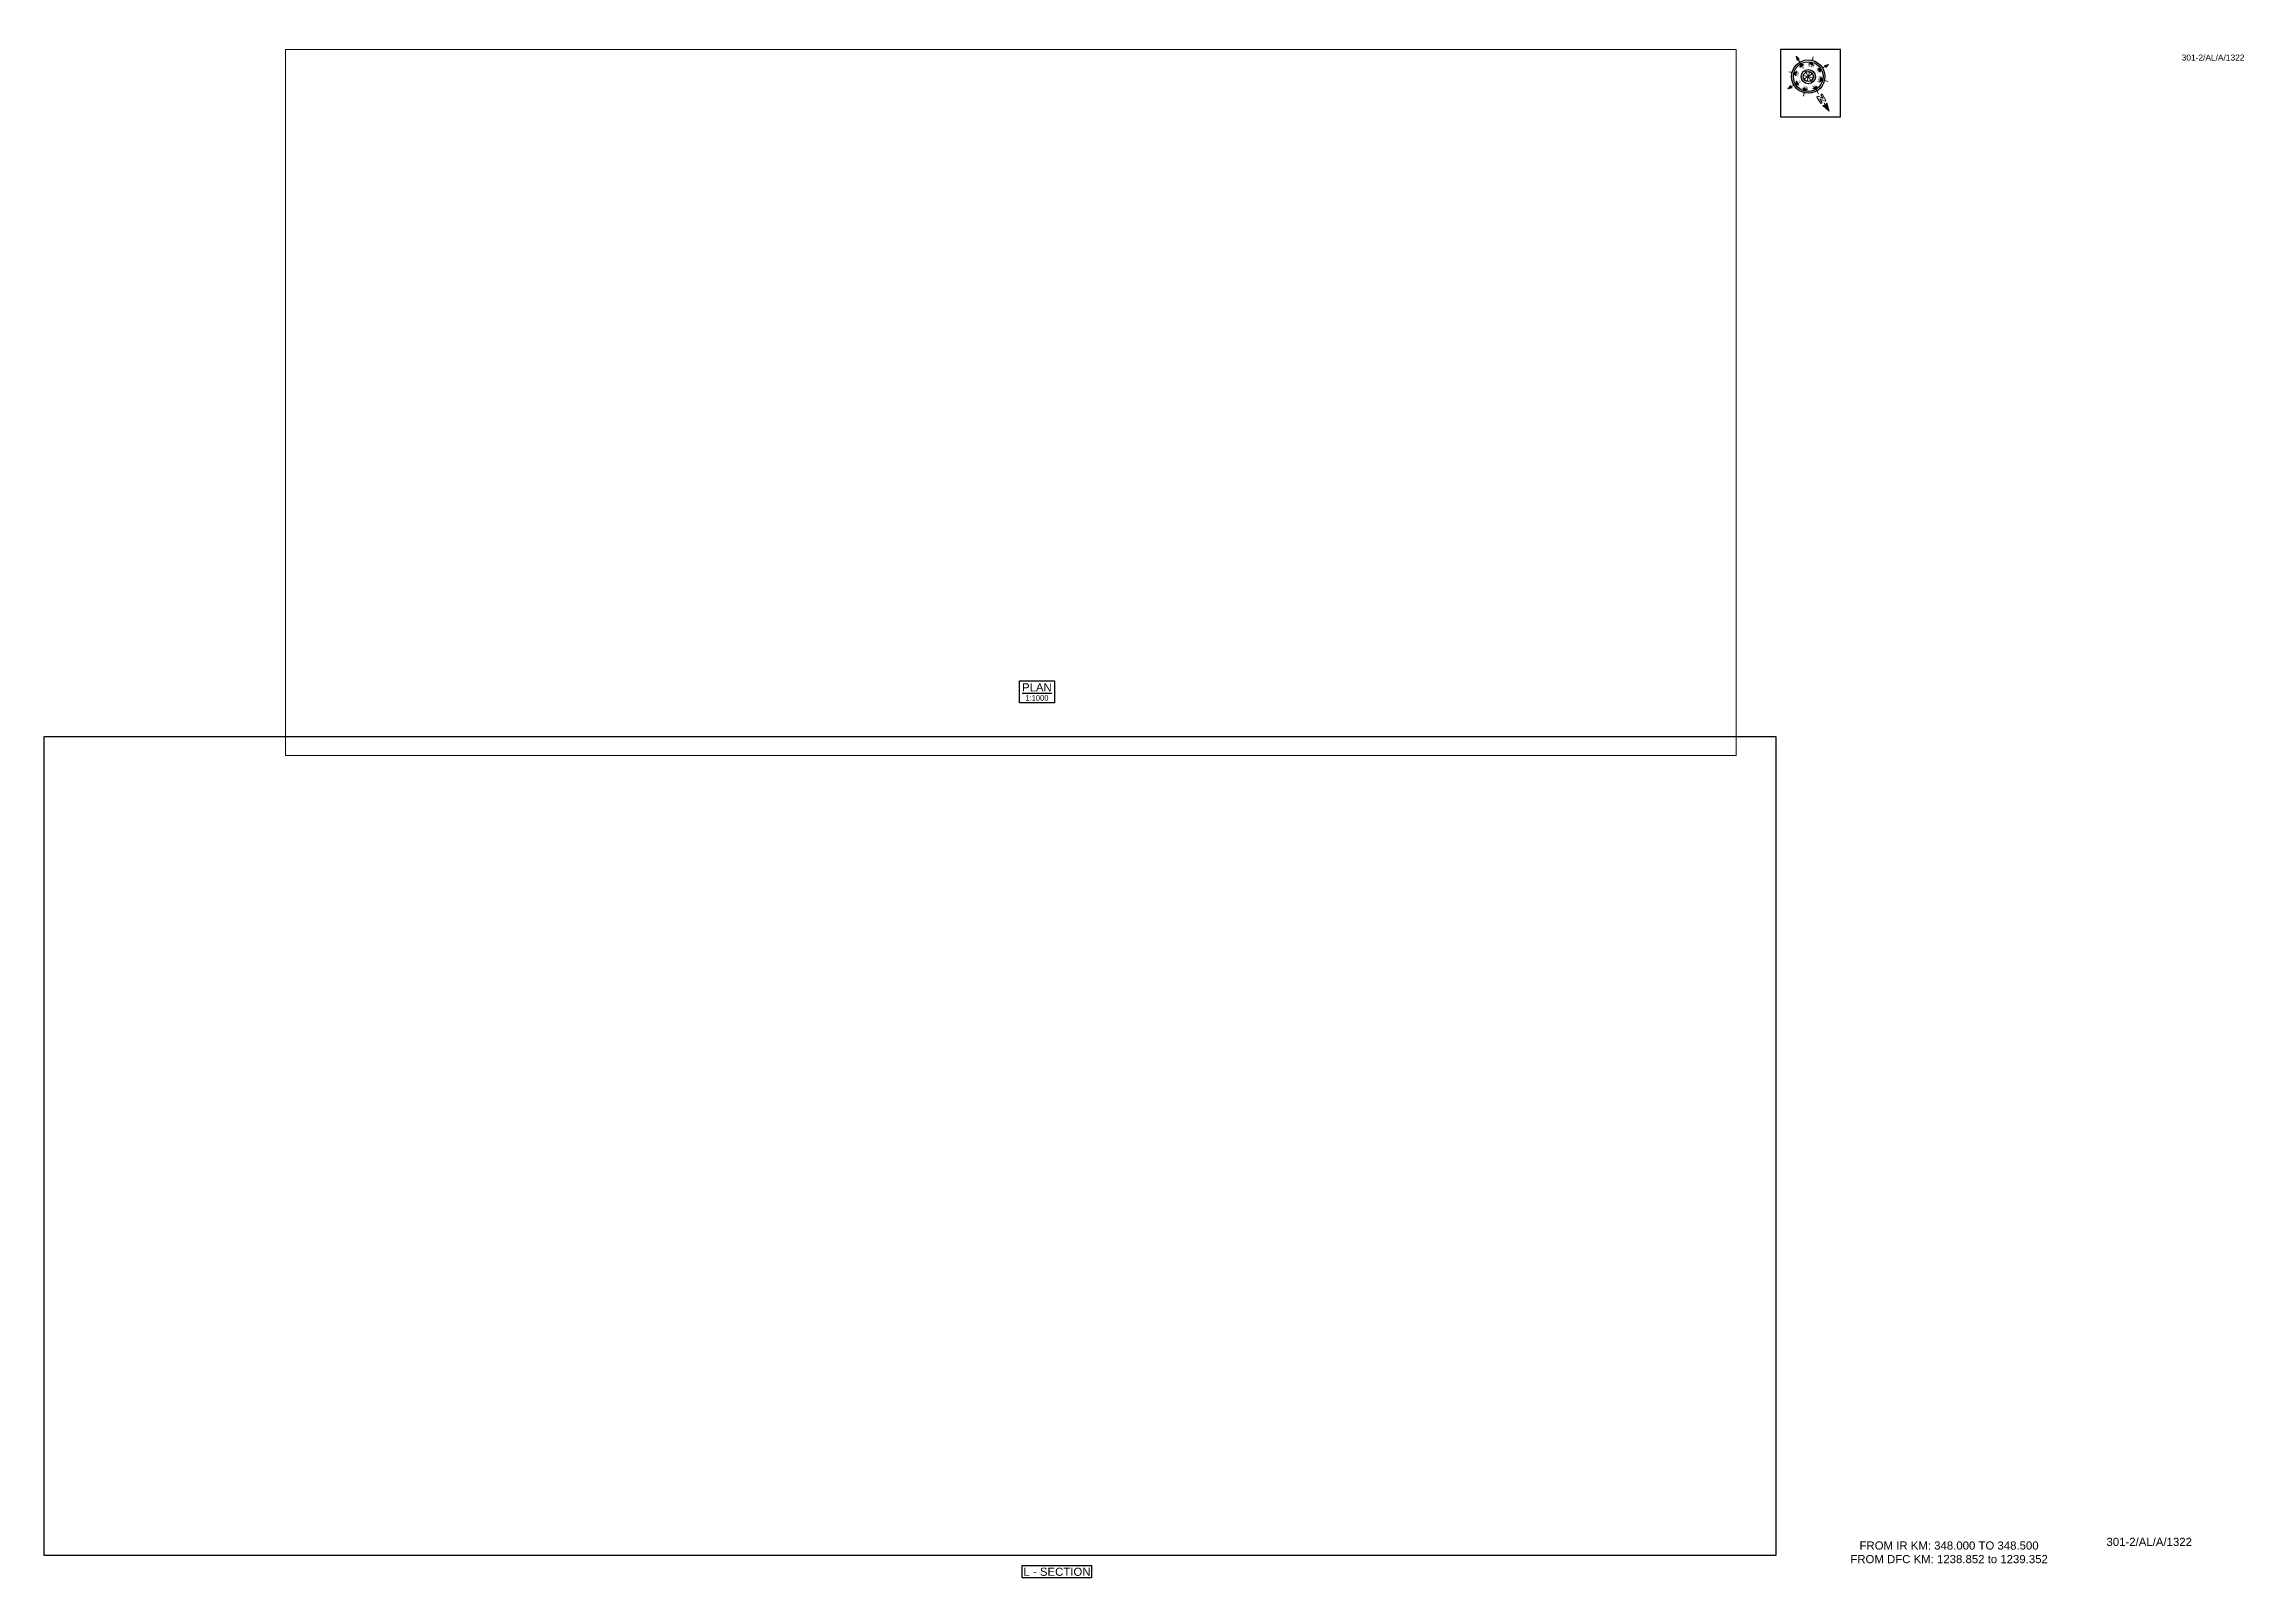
# Paper-space layout '1322' of a CAD drawing. Header units: metres. Extents: x 15 to 825, y 17 to 581.
import ezdxf
from ezdxf.enums import TextEntityAlignment as Align

# ---------------------------------------------------------------- set-up
doc = ezdxf.new("R2010")
doc.units = ezdxf.units.M
doc.header["$MEASUREMENT"] = 0
doc.layers.get('Defpoints').update_dxf_attribs({"color": 5})
doc.layers.add('title', color=7, linetype='Continuous')
doc.styles.get("Standard").update_dxf_attribs({"font": 'arial.ttf'})
doc.styles.add('Style-Arial', font='arial.ttf')

# ---------------------------------------------------------------- blocks, each defined once
blk = doc.blocks.new('N')
for points in [[(0, 8.41), (-0.49, 6.68), (0, 6.93)], [(0.49, 6.68), (0, 6.93), (0, 8.41)], [(-4.93, 0), (-4.07, 0.25), (-4.19, 0)], [(-4.07, -0.25), (-4.19, 0), (-4.93, 0)], [(-3.08, 0), (-2.59, 0.49), (-2.59, -0.49)], [(-2.18, 2.18), (-1.48, 2.18), (-2.18, 1.48)], [(0, 3.08), (0.49, 2.59), (-0.49, 2.59)], [(2.18, 2.18), (2.18, 1.48), (1.48, 2.18)], [(3.08, 0), (2.59, -0.49), (2.59, 0.49)], [(4.07, 0.25), (4.19, 0), (4.93, 0)], [(4.93, 0), (4.07, -0.25), (4.19, 0)], [(-2.18, -2.18), (-2.18, -1.48), (-1.48, -2.18)], [(0, -3.08), (-0.49, -2.59), (0.49, -2.59)], [(0, -4.93), (-0.25, -4.07), (0, -4.19)], [(0.25, -4.07), (0, -4.19), (0, -4.93)], [(2.18, -2.18), (1.48, -2.18), (2.18, -1.48)]]:
    blk.add_hatch(color=7).paths.add_polyline_path(points, flags=0)
h = blk.add_hatch(color=7)
h.paths.add_polyline_path([(0, -3.08), (0, -3.46, 1), (0, 3.46), (0, 3.08, -1)])
h.paths.add_polyline_path([(0, 1.05), (0, 1.48, 1), (0, -1.48), (0, -1.05, -1)])
at = {"color": 7, "linetype": 'ByBlock', "lineweight": 13}
for p, q in [((-0.61, 4.57), (-0.61, 6.12)), ((-0.61, 6.12), (-0.3, 6.12)), ((-0.3, 6.12), (0.32, 5.19)), ((0.32, 4.57), (-0.3, 5.5)), ((-0.3, 5.5), (-0.3, 4.57)), ((0.32, 5.19), (0.32, 6.12)), ((0.32, 6.12), (0.64, 6.12)), ((0.64, 6.12), (0.64, 4.57))]:
    blk.add_line(p, q, dxfattribs=at)
at = {"color": 7, "lineweight": 13}
for p, q in [((0, 6.41), (0, 7.28)), ((-3.46, 0), (-4.19, 0)), ((-2.45, 2.45), (-2.97, 2.97)), ((1.05, 0), (-1.05, 0)), ((-1.05, 0), (1.05, 0)), ((-0.74, 0.74), (0.74, -0.74)), ((0.74, 0.74), (-0.74, -0.74)), ((0.74, -0.74), (-0.74, 0.74)), ((-0.74, -0.74), (0.74, 0.74)), ((0, 3.46), (0, 4.19)), ((0, 3.46), (0, 3.08)), ((0, 1.05), (0, 1.48)), ((0, 1.05), (0, -1.05)), ((0, -1.05), (0, 1.05)), ((2.45, 2.45), (2.97, 2.97)), ((3.46, 0), (4.19, 0)), ((-2.45, -2.45), (-2.97, -2.97)), ((0, -1.05), (0, -1.48)), ((0, -3.46), (0, -3.08)), ((0, -3.46), (0, -4.19)), ((2.45, -2.45), (2.97, -2.97))]:
    blk.add_line(p, q, dxfattribs=at)
for points in [[(0, 8.41), (-0.49, 6.68), (0, 6.93), (0, 6.93)], [(0.49, 6.68), (0, 6.93), (0, 8.41), (0, 8.41)], [(-4.93, 0), (-4.07, 0.25), (-4.19, 0), (-4.19, 0)], [(-4.07, -0.25), (-4.19, 0), (-4.93, 0), (-4.93, 0)], [(-3.08, 0), (-2.59, 0.49), (-2.59, -0.49), (-2.59, -0.49)], [(-2.18, 2.18), (-1.48, 2.18), (-2.18, 1.48), (-2.18, 1.48)], [(0, 3.08), (0.49, 2.59), (-0.49, 2.59), (-0.49, 2.59)], [(2.18, 2.18), (2.18, 1.48), (1.48, 2.18), (1.48, 2.18)], [(3.08, 0), (2.59, -0.49), (2.59, 0.49), (2.59, 0.49)], [(4.07, 0.25), (4.19, 0), (4.93, 0), (4.93, 0)], [(4.93, 0), (4.07, -0.25), (4.19, 0), (4.19, 0)], [(-2.18, -2.18), (-2.18, -1.48), (-1.48, -2.18), (-1.48, -2.18)], [(0, -3.08), (-0.49, -2.59), (0.49, -2.59), (0.49, -2.59)], [(0, -4.93), (-0.25, -4.07), (0, -4.19), (0, -4.19)], [(0.25, -4.07), (0, -4.19), (0, -4.93), (0, -4.93)], [(2.18, -2.18), (1.48, -2.18), (2.18, -1.48), (2.18, -1.48)]]:
    blk.add_lwpolyline(points, close=True, dxfattribs=at)
at = {"color": 7, "linetype": 'ByBlock', "lineweight": 13}
for points in [[(-0.3, 4.57), (-0.61, 4.57)], [(0.32, 4.57), (0.64, 4.57)]]:
    blk.add_lwpolyline(points, dxfattribs=at)
at = {"color": 7}
for radius in [3.46, 3.08, 1.48, 1.05]:
    blk.add_circle((0, 0), radius, dxfattribs=at)
for s, rotation, p in [('W', 90, (-2.1, 0)), ('NW', 45, (-1.48, 1.48)), ('NE', 315, (1.48, 1.48)), ('E', 270, (1.97, 0)), ('SW', 135, (-1.48, -1.48)), ('SE', 225, (1.48, -1.48))]:
    blk.add_text(s, height=0.6, rotation=rotation, dxfattribs=at).set_placement(p, align=Align.CENTER)
for s, p in [('N', (0, 2.1)), ('S', (0, -2.47))]:
    blk.add_text(s, height=0.6, dxfattribs=at).set_placement(p, align=Align.CENTER)

psp = doc.layouts.new('1322')

# ---------------------------------------------------------------- linework, layer by layer
psp.add_lwpolyline([(374.97, 16.56), (374.97, 21.16), (400.5, 21.16), (400.5, 16.56)], close=True)
at = {"layer": 'Defpoints'}
psp.add_lwpolyline([(15, 25), (652.36, 25), (652.36, 326.11), (15, 326.11)], close=True, dxfattribs=at)
at = {"layer": 'title', "color": 7, "linetype": 'Continuous', "lineweight": -3}
psp.add_lwpolyline([(373.96, 346.69), (386.85, 346.69), (386.85, 338.54), (373.96, 338.54)], close=True, dxfattribs=at)

# ---------------------------------------------------------------- texts
at = {"style": 'Style-Arial'}
for height, p in [(2.2, (801.62, 574.91)), (3, (773.92, 28.36))]:
    psp.add_text('301-2/AL/A/1322', height=height, dxfattribs=at).set_placement(p)
at = {"insert": (663.59, 30.01), "char_height": 3, "attachment_point": 1, "style": 'Style-Arial'}
psp.add_mtext_dynamic_manual_height_columns('\\pxqc;FROM IR KM: 348.000 TO 348.500\\P{\\C1;FROM DFC KM: 1238.852 to 1239.352}', width=104.8357, gutter_width=17.5, heights=[0], dxfattribs=at)
at = {"layer": 'title', "color": 7, "linetype": 'Continuous', "lineweight": -3, "style": 'Style-Arial'}
for s, height, p in [('%%UPLAN', 3, (380.35, 344.25)), ('1:1000', 2, (380.35, 340.39))]:
    psp.add_text(s, height=height, dxfattribs=at).set_placement(p, align=Align.MIDDLE)
at = {"layer": 'title', "style": 'Style-Arial'}
psp.add_text('L - SECTION', height=3, rotation=0.00006, dxfattribs=at).set_placement((387.75, 18.86), align=Align.MIDDLE_CENTER)

# ---------------------------------------------------------------- viewports
at = {"layer": 'Defpoints', "view_twist_angle": 210.94268856}
psp.add_viewport(center=(370.8, 449.09), size=(533.8, 259.8266), view_center_point=(1232953.64, -3231661.65), view_height=259.8266, dxfattribs=at)
at = {"layer": 'Defpoints'}
vp = psp.add_viewport(center=(333.68, 175.55), size=(637.36, 301.1074), view_center_point=(14216.39, -5088.86), view_height=301.1074, status=3, dxfattribs=at)
vp.dxf.flags = 0x10000  # cut along an outline
vp.dxf.clipping_boundary_handle = psp.add_lwpolyline([(15, 25), (652.36, 25), (652.36, 326.11), (15, 326.11)], format="xyb", close=True, dxfattribs={"invisible": 1}).dxf.handle

# ---------------------------------------------------------------- wipeouts: each hides what was drawn before it
psp.add_wipeout([(653.96, 579), (676, 579), (676, 554.19), (653.96, 554.19)])

# ---------------------------------------------------------------- next in the draw order: linework, layer by layer
psp.add_lwpolyline([(676, 579), (653.96, 579), (653.96, 554.19), (676, 554.19)], close=True)

# ---------------------------------------------------------------- next in the draw order: block references
at = {"xscale": 1.771541522973351, "yscale": 1.771541522973351, "zscale": 1.771541522973351, "rotation": 210.9426885564493}
psp.add_blockref('N', (664.2, 569), dxfattribs=at)

doc.saveas('drawing.dxf')
